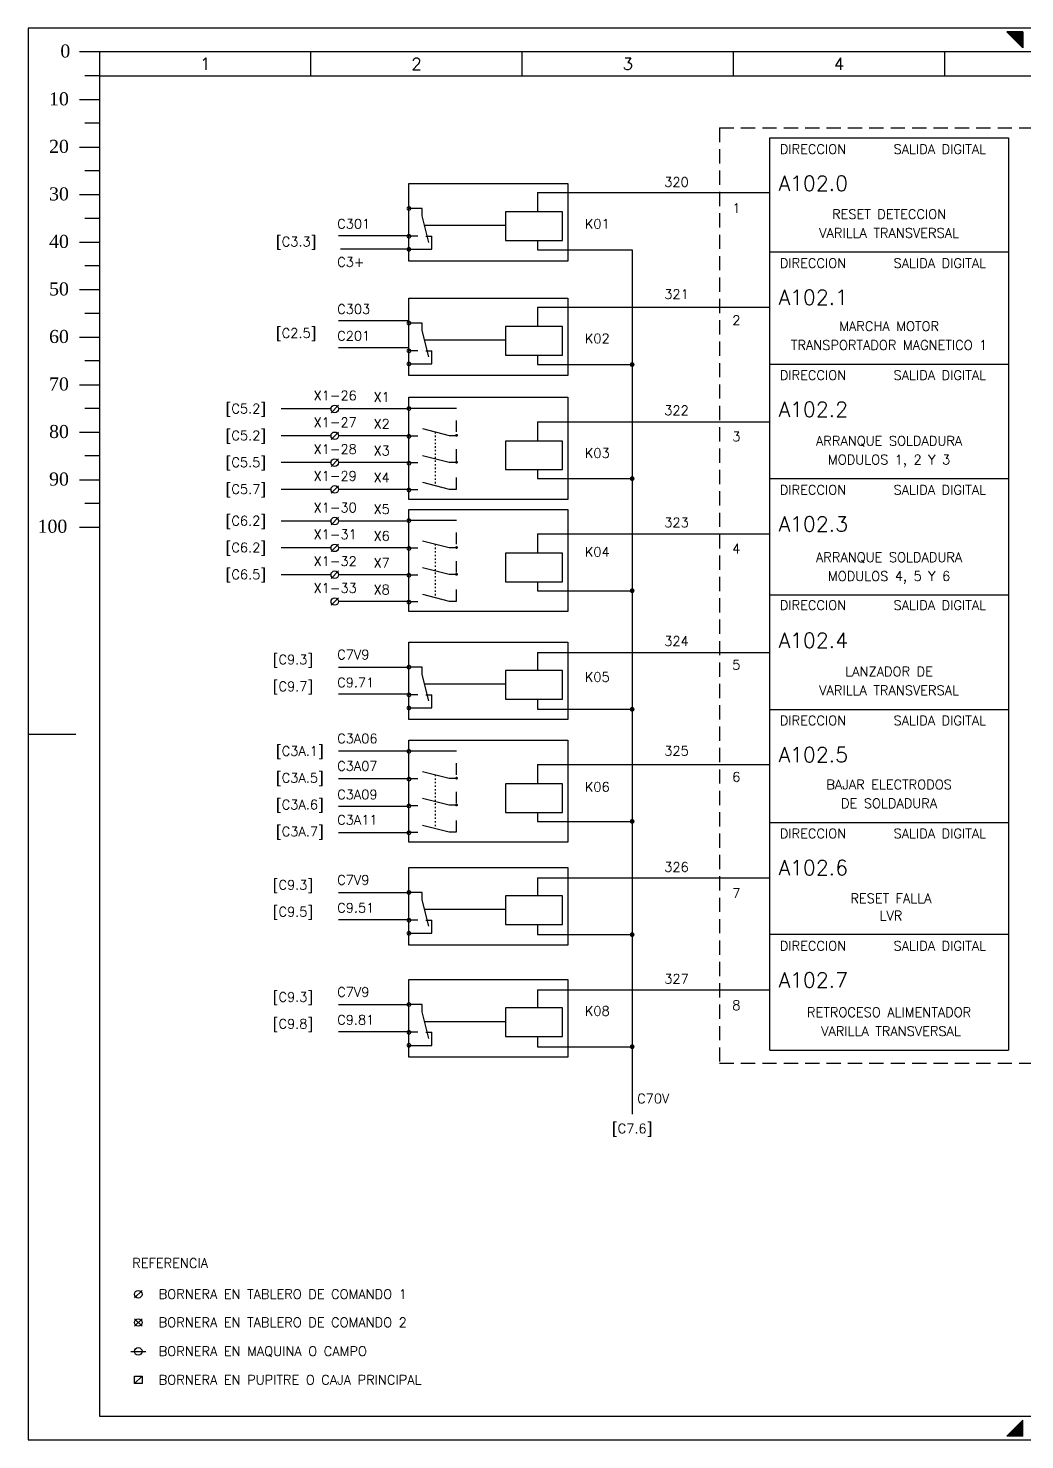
# Model space of a CAD drawing. Header units: millimetres. Extents: x 0 to 420, y 0 to 297.
# Drawn here: x 0 to 209.6, y 0 to 297 of the extents above; entities that cross this region are included whole.
import ezdxf
from ezdxf.enums import TextEntityAlignment as Align

# ---------------------------------------------------------------- set-up
doc = ezdxf.new("R2010")
doc.units = ezdxf.units.MM
doc.linetypes.add('ACAD_ISO03W100', pattern=[30, 12, -18])
doc.linetypes.add('HIDDEN', pattern=[4.5, 3, -1.5])
for name, color, linetype in [('COMPONENTES', 4, 'Continuous'), ('LINE-CONEX', 3, 'Continuous'), ('MARGENES', 6, 'Continuous'), ('REC', 6, 'Continuous'), ('RECUADRO', 5, 'HIDDEN'), ('TEX', 150, 'Continuous'), ('TEXTO', 7, 'Continuous'), ('Textos', 150, 'Continuous'), ('TITULO', 6, 'Continuous')]:
    doc.layers.add(name, color=color, linetype=linetype)
doc.styles.add('ARIAL', font='arial.ttf', dxfattribs={"height": 2})
doc.styles.add('DUTCH801', font='dutcheb.ttf', dxfattribs={"width": 1.75, "height": 2.75})
doc.styles.add('LCOTAS', font='ROMANS')
doc.styles.add('LETRA2', font='swissk.ttf', dxfattribs={"height": 2})
doc.styles.add('LETRA25', font='romans', dxfattribs={"height": 2.5})
doc.styles.add('LETRA4', font='ROMANS', dxfattribs={"height": 4})
doc.styles.add('LETRA5', font='ROMANS', dxfattribs={"height": 5})
doc.styles.add('ROMANS', font='romans.shx', dxfattribs={"width": 0.85})
doc.styles.get("Standard").update_dxf_attribs({"font": 'arial.ttf'})

# ---------------------------------------------------------------- blocks, each defined once
blk = doc.blocks.new('CONTAC1')
at = {"layer": 'COMPONENTES'}
blk.add_lwpolyline([(12, 0), (6, 0), (0, 0), (0, -6), (12, -6)], close=True, dxfattribs=at)
blk = doc.blocks.new('A3')
at = {"layer": 'MARGENES', "color": 4}
for p, q in [((420, 297), (0, 297)), ((0, 297), (0, 0)), ((209.23, 296.25), (205.83, 296.25)), ((209.23, 292.85), (205.83, 296.25)), ((209.23, 296.25), (209.23, 292.85)), ((0, 148.5), (10.02, 148.5)), ((209.23, 4.15), (205.83, 0.75)), ((209.23, 0.75), (209.23, 4.15)), ((0, 0), (420, 0)), ((209.23, 0.75), (205.83, 0.75))]:
    blk.add_line(p, q, dxfattribs=at)
at = {"layer": 'MARGENES'}
for p, q in [((415, 292), (15, 292)), ((15, 292), (15, 5)), ((15, 5), (225, 5))]:
    blk.add_line(p, q, dxfattribs=at)
at = {"layer": 'MARGENES', "color": 1}
for p, q in [((59.44, 287), (59.44, 292)), ((103.89, 287), (103.89, 292)), ((148.33, 287), (148.33, 292)), ((192.78, 287), (192.78, 292)), ((15, 287), (415, 287))]:
    blk.add_line(p, q, dxfattribs=at)
at = {"layer": 'MARGENES', "color": 4}
for points in [[(209.23, 296.25), (209.23, 292.85), (205.83, 296.25)], [(209.23, 0.75), (209.23, 4.15), (205.83, 0.75)]]:
    blk.add_solid(points, dxfattribs=at)
at = {"layer": 'REC', "color": 1}
for p, q in [((15, 292), (10.8, 292)), ((15, 287), (11.9, 287)), ((10.8, 282), (15, 282)), ((15, 277), (11.9, 277)), ((10.8, 272), (15, 272)), ((15, 267), (11.9, 267)), ((10.8, 262), (15, 262)), ((15, 257), (11.9, 257)), ((10.8, 252), (15, 252)), ((15, 247), (11.9, 247)), ((10.8, 242), (15, 242)), ((15, 237), (11.9, 237)), ((10.8, 232), (15, 232)), ((15, 227), (11.9, 227)), ((10.8, 222), (15, 222)), ((15, 217), (11.9, 217)), ((10.8, 212), (15, 212)), ((15, 207), (11.9, 207)), ((10.8, 202), (15, 202)), ((15, 197), (11.9, 197)), ((10.8, 192), (15, 192))]:
    blk.add_line(p, q, dxfattribs=at)
at = {"layer": 'REC', "color": 1, "style": 'DUTCH801'}
for s, p in [('0', (6.76, 290.84)), ('10', (4.39, 280.77)), ('20', (4.39, 270.77)), ('30', (4.39, 260.77)), ('40', (4.39, 250.77)), ('50', (4.39, 240.77)), ('60', (4.39, 230.77)), ('70', (4.39, 220.77)), ('80', (4.39, 210.77)), ('90', (4.39, 200.77)), ('100', (1.98, 190.84))]:
    blk.add_text(s, height=2.75, dxfattribs=at).set_placement(p)
at = {"layer": 'TEX', "style": 'LCOTAS'}
for s, p in [('1', (37.22, 289.5)), ('2', (81.67, 289.5)), ('3', (126.11, 289.5)), ('4', (170.56, 289.5))]:
    blk.add_text(s, height=2.5, dxfattribs=at).set_placement(p, align=Align.MIDDLE_CENTER)
at = {"layer": 'TEX', "width": 0.6456}
for tag, p in [('DIBUJO', (373, 48)), ('REVISO', (385, 48)), ('APROBO', (397, 48)), ('FECHA', (409, 48)), ('DIBUJO', (373, 44)), ('REVISO', (385, 44)), ('APROBO', (397, 44)), ('FECHA', (409, 44)), ('DIBUJO', (373, 40)), ('REVISO', (385, 40)), ('APROBO', (397, 40)), ('FECHA', (409, 40)), ('DIBUJO', (373, 36)), ('REVISO', (385, 36)), ('APROBO', (397, 36)), ('FECHA', (409, 36))]:
    blk.add_attdef(tag, text='', height=1.8, dxfattribs=at).set_placement(p, align=Align.MIDDLE_CENTER)
at = {"layer": 'Textos', "style": 'LCOTAS', "width": 0.645643}
for p in [(307.74, 48.1), (307.74, 44.1), (307.74, 40.1), (307.74, 36.1)]:
    blk.add_attdef('REV', text='', height=1.8, dxfattribs=at).set_placement(p, align=Align.MIDDLE)
at = {"layer": 'Textos'}
for tag, p, height, style, width in [('TEXTO_DE_REVISION', (311.23, 47.1), 1.8, 'LCOTAS', 0.645643), ('TEXTO_DE_REVISION', (311.23, 43.1), 1.8, 'LCOTAS', 0.645643), ('TEXTO_DE_REVISION', (311.23, 39.1), 1.8, 'LCOTAS', 0.645643), ('TEXTO_DE_REVISION', (311.23, 35.1), 1.8, 'LCOTAS', 0.645643), ('ARCHIVO', (276.56, 6.1), 2.5, 'LETRA25', 0.8)]:
    blk.add_attdef(tag, p, '', height=height, dxfattribs=dict(at, style=style, width=width))
for tag, style, width, p in [('AREA', 'ARIAL', 0.75, (387.41, 25.84)), ('A', 'LETRA25', 0.7, (333.06, 7.45))]:
    blk.add_attdef(tag, text='', height=2.5, dxfattribs=dict(at, style=style, width=width)).set_placement(p, align=Align.MIDDLE_CENTER)
at = {"layer": 'Textos', "style": 'LETRA25'}
for tag, p in [('ESC', (232.65, 6.1)), ('FOLIO', (370.29, 6.1)), ('SIGUE EN', (407.08, 6.1))]:
    blk.add_attdef(tag, p, '', height=2.5, dxfattribs=at)
at = {"layer": 'TITULO', "color": 150, "style": 'LETRA4', "width": 0.7}
for tag, p in [('SECTOR', (292.49, 25.49)), ('GRUPO', (292.49, 20.87)), ('MAQ/ITEM', (292.49, 15.96)), ('PARTE', (292.49, 11.44))]:
    blk.add_attdef(tag, p, '', height=2.5, dxfattribs=at)
at = {"layer": 'TITULO', "style": 'LETRA5', "width": 0.65}
blk.add_attdef('COD', text='', height=5, dxfattribs=at).set_placement((363.24, 16.25), align=Align.MIDDLE)
at = {"layer": 'TITULO', "color": 6, "style": 'LETRA2', "width": 0.75}
blk.add_attdef('NUMERO', text='', height=5.25, dxfattribs=at).set_placement((388.84, 16.5), align=Align.MIDDLE_CENTER)
at = {"layer": 'TITULO', "style": 'LETRA5'}
blk.add_attdef('REV', text='', height=5, dxfattribs=at).set_placement((411.77, 16.3), align=Align.MIDDLE)

msp = doc.modelspace()

# ---------------------------------------------------------------- linework, layer by layer
at = {"layer": 'COMPONENTES'}
for p, q in [((80.08, 264.35), (113.5, 264.35)), ((80.08, 248.02), (80.08, 264.35)), ((113.5, 264.35), (113.5, 248.02)), ((107.09, 262.41), (107.09, 258.35)), ((82.86, 259.08), (80.09, 259.08)), ((82.86, 257.51), (82.86, 259.08)), ((84.29, 251.95), (82.86, 257.51)), ((100.36, 255.47), (83.41, 255.47)), ((81.96, 253.27), (80.09, 253.27)), ((83.66, 253.26), (84.88, 253.26)), ((84.88, 250.48), (84.88, 253.26)), ((80.09, 250.48), (84.88, 250.48)), ((107.09, 252.35), (107.09, 250.36)), ((113.5, 248.02), (80.08, 248.02)), ((80.08, 240.23), (113.5, 240.23)), ((80.08, 223.9), (80.08, 240.23)), ((107.09, 238.3), (107.09, 234.24)), ((113.5, 240.23), (113.5, 223.9)), ((82.86, 234.96), (80.09, 234.96)), ((82.86, 233.39), (82.86, 234.96)), ((84.29, 227.83), (82.86, 233.39)), ((81.96, 229.15), (80.09, 229.15)), ((100.36, 231.35), (83.41, 231.35)), ((83.66, 229.14), (84.88, 229.14)), ((84.88, 226.37), (84.88, 229.14)), ((80.09, 226.37), (84.88, 226.37)), ((107.09, 228.24), (107.09, 226.24)), ((113.5, 223.9), (80.08, 223.9)), ((63.69, 216.1), (65.28, 217.68)), ((80.08, 197.84), (80.08, 219.35)), ((80.08, 219.35), (113.5, 219.35)), ((90.09, 216.98), (80.09, 216.98)), ((113.5, 219.35), (113.5, 197.84)), ((107.09, 214.18), (107.09, 210.12)), ((63.69, 210.45), (65.28, 212.04)), ((81.96, 211.17), (80.09, 211.17)), ((82.95, 212.76), (88.52, 211.34)), ((88.52, 211.34), (90.09, 211.34)), ((63.69, 204.81), (65.28, 206.4)), ((81.96, 205.53), (80.09, 205.53)), ((82.95, 207.11), (88.52, 205.69)), ((88.52, 205.69), (90.09, 205.69)), ((107.09, 204.12), (107.09, 202.24)), ((63.69, 199.17), (65.28, 200.75)), ((81.96, 199.88), (80.09, 199.88)), ((82.95, 201.47), (88.52, 200.05)), ((88.52, 200.05), (90.09, 200.05)), ((113.5, 197.84), (80.08, 197.84)), ((63.69, 192.51), (65.28, 194.1)), ((80.08, 195.76), (113.5, 195.76)), ((80.08, 174.26), (80.08, 195.76)), ((90.09, 193.4), (80.09, 193.4)), ((113.5, 195.76), (113.5, 174.26)), ((107.09, 190.59), (107.09, 186.53)), ((63.69, 186.87), (65.28, 188.45)), ((81.96, 187.59), (80.09, 187.59)), ((82.95, 189.17), (88.52, 187.75)), ((88.52, 187.75), (90.09, 187.75)), ((63.69, 181.23), (65.28, 182.81)), ((81.96, 181.94), (80.09, 181.94)), ((82.95, 183.53), (88.52, 182.11)), ((88.52, 182.11), (90.09, 182.11)), ((107.09, 180.53), (107.09, 178.65)), ((63.69, 175.58), (65.28, 177.17)), ((81.96, 176.3), (80.09, 176.3)), ((82.95, 177.89), (88.52, 176.47)), ((88.52, 176.47), (90.09, 176.47)), ((113.5, 174.26), (80.08, 174.26)), ((80.08, 167.85), (113.5, 167.85)), ((80.08, 151.52), (80.08, 167.85)), ((113.5, 167.85), (113.5, 151.52)), ((107.09, 165.64), (107.09, 161.85)), ((82.86, 162.58), (80.09, 162.58)), ((82.86, 161.01), (82.86, 162.58)), ((84.29, 155.45), (82.86, 161.01)), ((100.36, 158.97), (83.41, 158.97)), ((81.96, 156.77), (80.09, 156.77)), ((83.66, 156.76), (84.88, 156.76)), ((84.88, 153.98), (84.88, 156.76)), ((107.09, 155.85), (107.09, 153.7)), ((113.5, 151.52), (80.08, 151.52)), ((80.09, 153.98), (84.88, 153.98)), ((80.08, 147.22), (113.5, 147.22)), ((80.08, 125.72), (80.08, 147.22)), ((113.5, 147.22), (113.5, 125.72)), ((90.09, 144.86), (80.09, 144.86)), ((82.95, 140.64), (88.52, 139.21)), ((107.09, 142.06), (107.09, 137.99)), ((81.96, 139.05), (80.09, 139.05)), ((88.52, 139.21), (90.09, 139.21)), ((82.95, 134.99), (88.52, 133.57)), ((81.96, 133.4), (80.09, 133.4)), ((88.52, 133.57), (90.09, 133.57)), ((107.09, 131.99), (107.09, 130.11)), ((81.96, 127.76), (80.09, 127.76)), ((82.95, 129.35), (88.52, 127.93)), ((88.52, 127.93), (90.09, 127.93)), ((113.5, 125.72), (80.08, 125.72)), ((80.08, 120.44), (113.5, 120.44)), ((80.08, 104.1), (80.08, 120.44)), ((113.5, 120.44), (113.5, 104.1)), ((107.09, 118.23), (107.09, 114.44)), ((82.86, 115.17), (80.09, 115.17)), ((82.86, 113.6), (82.86, 115.17)), ((84.29, 108.04), (82.86, 113.6)), ((100.36, 111.56), (83.41, 111.56)), ((81.96, 109.36), (80.09, 109.36)), ((83.66, 109.34), (84.88, 109.34)), ((84.88, 106.57), (84.88, 109.34)), ((107.09, 108.44), (107.09, 106.28)), ((113.5, 104.1), (80.08, 104.1)), ((80.09, 106.57), (84.88, 106.57)), ((80.08, 96.85), (113.5, 96.85)), ((80.08, 80.52), (80.08, 96.85)), ((113.5, 96.85), (113.5, 80.52)), ((107.09, 94.64), (107.09, 90.86)), ((82.86, 91.58), (80.09, 91.58)), ((82.86, 90.01), (82.86, 91.58)), ((84.29, 84.45), (82.86, 90.01)), ((100.36, 87.97), (83.41, 87.97)), ((81.96, 85.77), (80.09, 85.77)), ((83.66, 85.76), (84.88, 85.76)), ((84.88, 82.99), (84.88, 85.76)), ((107.09, 84.86), (107.09, 82.7)), ((113.5, 80.52), (80.08, 80.52)), ((80.09, 82.99), (84.88, 82.99)), ((22.35, 29.83), (23.94, 31.41)), ((23.94, 23.89), (22.35, 25.47)), ((22.35, 23.89), (23.94, 25.47)), ((21.56, 18.59), (24.73, 18.59)), ((22.35, 11.83), (22.35, 13.41)), ((22.35, 13.41), (23.94, 13.41)), ((22.35, 11.83), (23.94, 13.41)), ((23.94, 13.41), (23.94, 11.83)), ((23.94, 11.83), (22.35, 11.83))]:
    msp.add_line(p, q, dxfattribs=at)
at = {"layer": 'COMPONENTES', "linetype": 'ACAD_ISO03W100', "ltscale": 0.2}
for p, q in [((90.09, 200.05), (90.09, 216.98)), ((90.09, 176.47), (90.09, 193.4)), ((90.09, 127.93), (90.09, 144.86))]:
    msp.add_line(p, q, dxfattribs=at)
at = {"layer": 'COMPONENTES', "linetype": 'ACAD_ISO03W100', "ltscale": 0.025}
for p, q in [((85.61, 212.04), (85.61, 200.79)), ((85.61, 188.46), (85.61, 177.21)), ((85.61, 139.92), (85.61, 128.67))]:
    msp.add_line(p, q, dxfattribs=at)
at = {"layer": 'COMPONENTES'}
for points, const_width in [([(79.7, 259.08, 1), (80.45, 259.08, 1)], 0.25), ([(79.7, 253.23, 1), (80.45, 253.23, 1)], 0.25), ([(79.7, 250.48, 1), (80.45, 250.48, 1)], 0.25), ([(79.7, 234.96, 1), (80.45, 234.96, 1)], 0.25), ([(79.7, 229.11, 1), (80.45, 229.11, 1)], 0.25), ([(79.7, 226.37, 1), (80.45, 226.37, 1)], 0.25), ([(79.7, 216.98, 1), (80.45, 216.98, 1)], 0.25), ([(79.7, 211.13, 1), (80.45, 211.13, 1)], 0.25), ([(90.24, 211.34, -1), (89.94, 211.34, -1)], 0.3), ([(79.7, 205.48, 1), (80.45, 205.48, 1)], 0.25), ([(90.24, 205.69, -1), (89.94, 205.69, -1)], 0.3), ([(79.7, 199.84, 1), (80.45, 199.84, 1)], 0.25), ([(79.7, 193.4, 1), (80.45, 193.4, 1)], 0.25), ([(79.7, 187.54, 1), (80.45, 187.54, 1)], 0.25), ([(90.24, 187.75, -1), (89.94, 187.75, -1)], 0.3), ([(79.7, 181.9, 1), (80.45, 181.9, 1)], 0.25), ([(90.24, 182.11, -1), (89.94, 182.11, -1)], 0.3), ([(79.7, 176.26, 1), (80.45, 176.26, 1)], 0.25), ([(79.7, 162.58, 1), (80.45, 162.58, 1)], 0.25), ([(79.7, 156.73, 1), (80.45, 156.73, 1)], 0.25), ([(79.7, 153.98, 1), (80.45, 153.98, 1)], 0.25), ([(79.7, 144.86, 1), (80.45, 144.86, 1)], 0.25), ([(79.7, 139.01, 1), (80.45, 139.01, 1)], 0.25), ([(90.24, 139.21, -1), (89.94, 139.21, -1)], 0.3), ([(79.7, 133.36, 1), (80.45, 133.36, 1)], 0.25), ([(90.24, 133.57, -1), (89.94, 133.57, -1)], 0.3), ([(79.7, 127.72, 1), (80.45, 127.72, 1)], 0.25), ([(79.7, 115.17, 1), (80.45, 115.17, 1)], 0.25), ([(79.7, 109.32, 1), (80.45, 109.32, 1)], 0.25), ([(79.7, 106.57, 1), (80.45, 106.57, 1)], 0.25), ([(79.7, 91.58, 1), (80.45, 91.58, 1)], 0.25), ([(79.7, 85.73, 1), (80.45, 85.73, 1)], 0.25), ([(79.7, 82.99, 1), (80.45, 82.99, 1)], 0.25)]:
    msp.add_lwpolyline(points, format="xyb", close=True, dxfattribs=dict(at, const_width=const_width))
for points in [[(112.37, 161.85), (106.37, 161.85), (100.37, 161.85), (100.37, 155.85), (112.37, 155.85)], [(112.37, 114.44), (106.37, 114.44), (100.37, 114.44), (100.37, 108.44), (112.37, 108.44)], [(112.37, 90.86), (106.37, 90.86), (100.37, 90.86), (100.37, 84.86), (112.37, 84.86)]]:
    msp.add_lwpolyline(points, close=True, dxfattribs=at)
for centre in [(64.48, 216.89), (64.48, 211.25), (64.48, 205.6), (64.48, 199.96), (64.48, 193.31), (64.48, 187.66), (64.48, 182.02), (64.48, 176.38), (23.14, 30.62), (23.14, 24.68), (23.14, 18.59)]:
    msp.add_circle(centre, 0.792, dxfattribs=at)
at = {"layer": 'LINE-CONEX'}
for p, q in [((155.96, 273.92), (206.2, 273.92)), ((155.96, 81.99), (155.96, 273.92)), ((206.2, 273.92), (206.2, 81.99)), ((107.09, 262.41), (155.96, 262.41)), ((80.07, 253.35), (65.28, 253.35)), ((80.45, 250.48), (65.66, 250.48)), ((107.09, 250.36), (127.03, 250.36)), ((127.03, 250.36), (127.03, 68.51)), ((155.96, 249.93), (206.2, 249.93)), ((107.09, 238.3), (155.96, 238.3)), ((80.07, 235.41), (65.28, 235.41)), ((80.07, 229.76), (65.28, 229.76)), ((107.09, 226.24), (127.03, 226.24)), ((155.96, 226.34), (206.2, 226.34)), ((63.69, 216.89), (53.21, 216.89)), ((80.07, 216.89), (65.28, 216.89)), ((107.09, 214.18), (155.96, 214.18)), ((63.69, 211.25), (53.21, 211.25)), ((80.07, 211.25), (65.28, 211.25)), ((63.69, 205.6), (53.21, 205.6)), ((80.07, 205.6), (65.28, 205.6)), ((107.09, 202.24), (127.03, 202.24)), ((155.96, 202.23), (206.2, 202.23)), ((63.69, 199.96), (53.21, 199.96)), ((80.07, 199.96), (65.28, 199.96)), ((63.69, 193.31), (53.21, 193.31)), ((80.07, 193.31), (65.28, 193.31)), ((107.09, 190.59), (155.96, 190.59)), ((63.69, 187.66), (53.21, 187.66)), ((80.07, 187.66), (65.28, 187.66)), ((63.69, 182.02), (53.21, 182.02)), ((80.07, 182.02), (65.28, 182.02)), ((107.09, 178.65), (127.03, 178.65)), ((80.07, 176.38), (65.28, 176.38)), ((206.2, 177.73), (155.96, 177.73)), ((107.09, 165.64), (155.96, 165.64)), ((80.07, 162.49), (65.28, 162.49)), ((80.07, 156.85), (65.28, 156.85)), ((107.09, 153.7), (127.03, 153.7)), ((155.96, 153.69), (206.2, 153.69)), ((80.07, 144.86), (65.28, 144.86)), ((107.09, 142.06), (155.96, 142.06)), ((80.07, 139.05), (65.28, 139.05)), ((80.07, 133.26), (65.28, 133.26)), ((80.07, 127.72), (65.28, 127.72)), ((107.09, 130.11), (127.03, 130.11)), ((155.96, 129.91), (206.2, 129.91)), ((107.09, 118.23), (155.96, 118.23)), ((80.07, 115.08), (65.28, 115.08)), ((80.07, 109.43), (65.28, 109.43)), ((107.09, 106.28), (127.03, 106.28)), ((206.2, 106.28), (155.96, 106.28)), ((107.09, 94.64), (155.96, 94.64)), ((80.07, 91.49), (65.28, 91.49)), ((80.07, 85.85), (65.28, 85.85)), ((107.09, 82.7), (127.03, 82.7)), ((155.96, 81.99), (206.2, 81.99))]:
    msp.add_line(p, q, dxfattribs=at)
at = {"layer": 'LINE-CONEX', "const_width": 0.5}
for points in [[(126.78, 226.24, 1), (127.28, 226.24, 1)], [(126.78, 202.24, 1), (127.28, 202.24, 1)], [(126.78, 178.65, 1), (127.28, 178.65, 1)], [(126.78, 153.7, 1), (127.28, 153.7, 1)], [(126.78, 130.11, 1), (127.28, 130.11, 1)], [(126.78, 106.28, 1), (127.28, 106.28, 1)], [(126.78, 82.7, 1), (127.28, 82.7, 1)]]:
    msp.add_lwpolyline(points, format="xyb", close=True, dxfattribs=at)
at = {"layer": 'RECUADRO'}
for p, q in [((145.42, 276.06), (285.47, 276.06)), ((145.42, 276.06), (145.42, 79.22)), ((145.42, 79.22), (285.47, 79.22))]:
    msp.add_line(p, q, dxfattribs=at)

# ---------------------------------------------------------------- block references
at = {"layer": 'COMPONENTES'}
for name, p in [('A3', (0, 0)), ('CONTAC1', (100.37, 258.35)), ('CONTAC1', (100.37, 234.24)), ('CONTAC1', (100.37, 210.12)), ('CONTAC1', (100.37, 186.53)), ('CONTAC1', (100.37, 137.99))]:
    msp.add_blockref(name, p, dxfattribs=at)

# ---------------------------------------------------------------- texts
at = {"layer": 'TEXTO', "style": 'ROMANS'}
for s, height, p in [('DIRECCION', 2, (158.08, 270.57)), ('SALIDA DIGITAL', 2, (182.01, 270.57)), ('320', 2, (133.79, 263.64)), ('A102.0', 3.154, (157.83, 262.81)), ('1', 2, (148.09, 258.14)), ('C301', 2, (64.99, 254.85)), ('K01', 2, (117.08, 254.84)), ('[C3.3]', 2, (52.12, 251.1)), ('C3+', 2, (64.99, 246.81)), ('DIRECCION', 2, (158.08, 246.58)), ('SALIDA DIGITAL', 2, (182.01, 246.58)), ('321', 2, (133.79, 240.06)), ('A102.1', 3.154, (157.83, 238.82)), ('C303', 2, (64.99, 236.91)), ('2', 2, (148.09, 234.56)), ('[C2.5]', 2, (52.12, 231.86)), ('C201', 2, (64.99, 231.27)), ('K02', 2, (117.08, 230.72)), ('DIRECCION', 2, (158.08, 222.99)), ('SALIDA DIGITAL', 2, (182.01, 222.99)), ('X1', 2, (72.62, 218.4)), ('[C5.2]', 2, (41.53, 215.96)), ('322', 2, (133.79, 215.6)), ('A102.2', 3.154, (157.83, 215.24)), ('X2', 2, (72.62, 212.75)), ('[C5.2]', 2, (41.53, 210.31)), ('3', 2, (148.09, 210.1)), ('X3', 2, (72.62, 207.11)), ('K03', 2, (117.08, 206.61)), ('[C5.5]', 2, (41.53, 204.67)), ('X4', 2, (72.62, 201.46)), ('[C5.7]', 2, (41.53, 199.03)), ('DIRECCION', 2, (158.08, 198.87)), ('SALIDA DIGITAL', 2, (182.01, 198.87)), ('X5', 2, (72.62, 194.81)), ('[C6.2]', 2, (41.53, 192.37)), ('323', 2, (133.79, 192.01)), ('A102.3', 3.154, (157.83, 191.12)), ('X6', 2, (72.62, 189.17)), ('[C6.2]', 2, (41.53, 186.73)), ('K04', 2, (117.08, 185.82)), ('4', 2, (148.09, 186.51)), ('X7', 2, (72.62, 183.52)), ('[C6.5]', 2, (41.53, 181.08)), ('X8', 2, (72.62, 177.88)), ('DIRECCION', 2, (158.08, 174.6)), ('SALIDA DIGITAL', 2, (182.01, 174.6)), ('A102.4', 3.154, (157.83, 166.62)), ('324', 2, (133.79, 167.05)), ('[C9.3]', 2, (51.44, 163.16)), ('C7V9', 2, (64.99, 164.21)), ('5', 2, (148.09, 162.05)), ('K05', 2, (117.08, 159.5)), ('[C9.7]', 2, (51.44, 157.52)), ('C9.71', 2, (64.99, 158.35)), ('DIRECCION', 2, (158.08, 150.33)), ('SALIDA DIGITAL', 2, (182.01, 150.33)), ('C3A06', 2, (64.99, 146.57)), ('[C3A.1]', 2, (52.12, 143.92)), ('325', 2, (133.79, 143.97)), ('A102.5', 3.154, (157.83, 142.58)), ('C3A07', 2, (64.99, 140.76)), ('[C3A.5]', 2, (52.12, 138.28)), ('6', 2, (148.09, 138.47)), ('C3A09', 2, (64.99, 134.77)), ('K06', 2, (117.08, 136.39)), ('[C3A.6]', 2, (52.12, 132.64)), ('C3A11', 2, (64.99, 129.43)), ('[C3A.7]', 2, (52.12, 126.99)), ('DIRECCION', 2, (158.08, 126.55)), ('SALIDA DIGITAL', 2, (182.01, 126.55)), ('A102.6', 3.154, (157.83, 118.8)), ('326', 2, (133.79, 119.51)), ('[C9.3]', 2, (51.44, 115.75)), ('C7V9', 2, (64.99, 116.79)), ('7', 2, (148.09, 114.01)), ('C9.51', 2, (64.99, 110.94)), ('[C9.5]', 2, (51.44, 110.11)), ('DIRECCION', 2, (158.08, 102.92)), ('SALIDA DIGITAL', 2, (182.01, 102.92)), ('A102.7', 3.154, (157.83, 95.17)), ('C7V9', 2, (64.99, 93.21)), ('327', 2, (133.79, 96)), ('[C9.3]', 2, (51.44, 92.16)), ('8', 2, (148.09, 90.42)), ('C9.81', 2, (64.99, 87.36)), ('K08', 2, (117.08, 89.22)), ('[C9.8]', 2, (51.44, 86.52)), ('C70V', 2, (128.08, 70.8)), ('REFERENCIA', 2, (21.88, 36.18)), ('BORNERA EN TABLERO DE COMANDO 1', 2, (27.44, 29.65)), ('BORNERA EN TABLERO DE COMANDO 2', 2, (27.44, 23.71)), ('BORNERA EN MAQUINA O CAMPO', 2, (27.44, 17.63)), ('BORNERA EN PUPITRE O CAJA PRINCIPAL', 2, (27.44, 11.62))]:
    msp.add_text(s, height=height, dxfattribs=at).set_placement(p)
for s, p in [('RESET DETECCION', (181.08, 256.89)), ('VARILLA TRANSVERSAL', (181.08, 252.93)), ('MARCHA MOTOR', (181.08, 233.3)), ('TRANSPORTADOR MAGNETICO 1', (181.08, 229.34)), ('X1-26', (64.56, 218.73)), ('X1-27', (64.56, 213.08)), ('ARRANQUE SOLDADURA', (181.08, 209.18)), ('X1-28', (64.56, 207.44)), ('MODULOS 1, 2 Y 3', (181.08, 205.23)), ('X1-29', (64.56, 201.8)), ('X1-30', (64.56, 195.14)), ('X1-31', (64.56, 189.5)), ('X1-32', (64.56, 183.86)), ('ARRANQUE SOLDADURA', (181.08, 184.68)), ('MODULOS 4, 5 Y 6', (181.08, 180.73)), ('X1-33', (64.56, 178.21)), ('LANZADOR DE', (181.08, 160.65)), ('VARILLA TRANSVERSAL', (181.08, 156.69)), ('BAJAR ELECTRODOS', (181.08, 136.86)), ('DE SOLDADURA', (181.08, 132.91)), ('RESET FALLA', (181.47, 112.92)), ('LVR', (181.47, 109.28)), ('RETROCESO ALIMENTADOR', (181.08, 88.95)), ('VARILLA TRANSVERSAL', (181.47, 84.99)), ('[C7.6]', (127.03, 64.5))]:
    msp.add_text(s, height=2, dxfattribs=at).set_placement(p, align=Align.CENTER)

doc.saveas('drawing.dxf')
